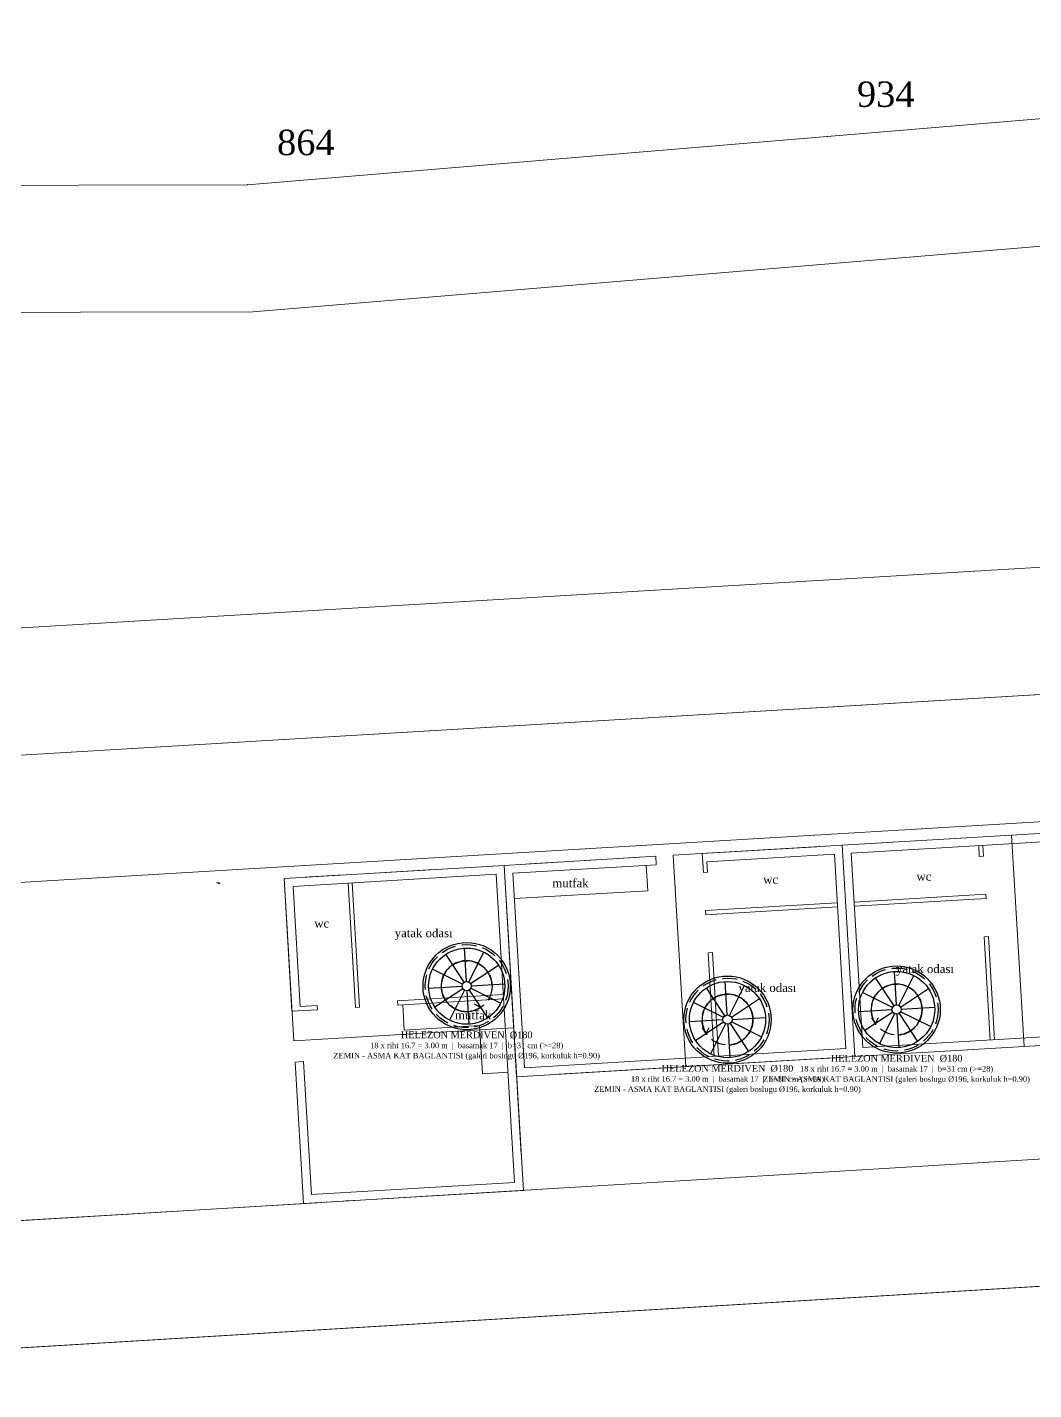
# Model space of a CAD drawing. Header units: metres. Extents: x 566281 to 566551, y 4178515 to 4178592.
# Drawn here: x 566483.9 to 566507.66, y 4178558.55 to 4178590.72 of the extents above; entities that cross this region are included whole.
import ezdxf
from ezdxf.enums import TextEntityAlignment as Align

# ---------------------------------------------------------------- set-up
doc = ezdxf.new("R2010")
doc.units = ezdxf.units.M
doc.linetypes.add('MERD_DASH', pattern=[0.5, 0.35, -0.15])
doc.layers.get('0').update_dxf_attribs({"color": 5, "lineweight": 0})
for name, color, linetype, lineweight in [('ADA_SINIR', 5, 'Continuous', 0), ('ASMAKAT', 30, 'Continuous', 0), ('BINA_115', 1, 'Continuous', 0), ('CEKME_MESAFESI', 2, 'Continuous', 0), ('DUVAR', 18, 'Continuous', 0), ('KOTA', 1, 'Continuous', 0), ('NOKTA', 7, 'Continuous', 0), ('NOKTA_NO', 8, 'Continuous', 0), ('PARSEL_BOLME', 1, 'Continuous', 0), ('PARSEL_SINIR', 3, 'Continuous', 0), ('TASLAK_DUVAR', 7, 'Continuous', 0), ('TASLAK_KAPI', 1, 'Continuous', 0), ('TASLAK_PENCERE', 3, 'Continuous', 0), ('TEZGAH', 157, 'Continuous', 0), ('YAZI', 132, 'Continuous', 0)]:
    doc.layers.add(name, color=color, linetype=linetype, lineweight=lineweight)
for name, color, linetype in [('MERDIVEN_BOSLUK', 1, 'Continuous'), ('MERDIVEN_HELEZON', 4, 'Continuous'), ('MERDIVEN_YAZI', 2, 'Continuous'), ('MERDIVEN_YON', 5, 'Continuous')]:
    doc.layers.add(name, color=color, linetype=linetype)
doc.styles.get("Standard").update_dxf_attribs({"font": 'times.ttf'})

msp = doc.modelspace()

# ---------------------------------------------------------------- linework, layer by layer
for p, q in [((566491.476, 4178570.513), (566491.65, 4178567.574)), ((566491.575, 4178570.519), (566491.75, 4178567.58)), ((566492.643, 4178567.733), (566492.649, 4178567.633)), ((566490.746, 4178567.62), (566490.752, 4178567.521))]:
    msp.add_line(p, q)
for points in [[(566495.14, 4178567.882, 0), (566492.643, 4178567.733, 0)], [(566495.146, 4178567.782, 0), (566492.649, 4178567.633, 0)], [(566490.746, 4178567.62, 0), (566490.347, 4178567.597, 0)], [(566490.424, 4178566.299, 0), (566490.224, 4178566.287, 0)]]:
    msp.add_polyline3d(points)
at = {"layer": 'ADA_SINIR'}
msp.add_polyline3d([(566448.56, 4178587.19, 0), (566462.47, 4178588.47, 0), (566473.15, 4178586.97, 0), (566489.1, 4178587, 0), (566502.79, 4178588.14, 0), (566517.43, 4178589.36, 0), (566526.71, 4178590.24, 0), (566541.99, 4178590.72, 0), (566544.13, 4178583.49, 0), (566549.08, 4178577.42, 0), (566542.44, 4178573.64, 0), (566526.94, 4178566.45, 0), (566521.31, 4178561.81, 0), (566516.94, 4178558.2, 0), (566508.47, 4178552.98, 0), (566493.09, 4178541.93, 0), (566486.28, 4178536.71, 0), (566476.3, 4178543.48, 0), (566463.8, 4178550.41, 0), (566455.39, 4178543.76, 0), (566446.28, 4178534.52, 0)], dxfattribs=at)
at = {"layer": 'ASMAKAT'}
for points in [[(566503.442, 4178566.416, 0), (566507.434, 4178566.654, 0), (566507.138, 4178571.645, 0), (566503.145, 4178571.407, 0), (566503.442, 4178566.416, 0)], [(566499.449, 4178566.179, 0), (566503.442, 4178566.416, 0), (566503.145, 4178571.407, 0), (566499.152, 4178571.17, 0), (566499.449, 4178566.179, 0)], [(566490.195, 4178566.785, 0), (566495.387, 4178567.094, 0), (566495.159, 4178570.932, 0), (566489.966, 4178570.624, 0), (566490.195, 4178566.785, 0)], [(566490.195, 4178566.785, 0), (566495.387, 4178567.094, 0), (566495.159, 4178570.932, 0), (566489.966, 4178570.624, 0), (566490.195, 4178566.785, 0)]]:
    msp.add_polyline3d(points, close=True, dxfattribs=at)
at = {"layer": 'BINA_115'}
for p, q in [((566495.159, 4178570.932), (566489.966, 4178570.624)), ((566495.615, 4178563.256), (566495.159, 4178570.932)), ((566490.423, 4178562.947), (566495.615, 4178563.256))]:
    msp.add_line(p, q, dxfattribs=at)
msp.add_polyline3d([(566499.837, 4178571.211, 0), (566503.145, 4178571.407, 0), (566503.442, 4178566.416, 0), (566495.456, 4178565.941, 0), (566495.456, 4178565.941, 0), (566495.159, 4178570.932, 0), (566498.739, 4178571.145, 0)], dxfattribs=at)
at = {"layer": 'CEKME_MESAFESI'}
for points in [[(566405.46, 4178580.039, 0), (566424.141, 4178582.117, 0), (566434.228, 4178583.787, 0), (566448.74, 4178584.194, 0), (566462.398, 4178585.451, 0), (566472.943, 4178583.97, 0), (566489.228, 4178584, 0), (566502.828, 4178585.133, 0), (566517.699, 4178586.372, 0), (566526.9, 4178587.244, 0), (566539.77, 4178587.649, 0), (566541.424, 4178582.061, 0), (566543.051, 4178580.067, 0), (566410.996, 4178572.213, 0), (566408.07, 4178575.151, 0), (566403.702, 4178579.941, 0), (566405.46, 4178580.039, 0)], [(566423.513, 4178558.906, 0), (566420.175, 4178562.975, 0), (566416.635, 4178566.538, 0), (566529.75, 4178573.265, 0), (566524.255, 4178570.716, 0), (566516.762, 4178564.541, 0), (566423.513, 4178558.906, 0)]]:
    msp.add_polyline3d(points, close=True, dxfattribs=at)
at = {"layer": 'DUVAR'}
for p, q in [((566499.837, 4178571.211), (566499.864, 4178570.762)), ((566506.364, 4178571.398), (566506.379, 4178571.144)), ((566506.464, 4178571.404), (566506.479, 4178571.149)), ((566498.516, 4178570.932), (566498.551, 4178570.333)), ((566498.739, 4178571.145), (566498.751, 4178570.946)), ((566499.849, 4178571.011), (566499.864, 4178570.762)), ((566499.949, 4178571.017), (566499.964, 4178570.768)), ((566506.479, 4178571.149), (566506.379, 4178571.144)), ((566499.864, 4178570.762), (566499.964, 4178570.768)), ((566495.406, 4178570.146), (566498.551, 4178570.333)), ((566506.532, 4178570.251), (566503.425, 4178570.066)), ((566506.532, 4178570.251), (566506.538, 4178570.151)), ((566499.918, 4178569.864), (566503.025, 4178570.048)), ((566499.924, 4178569.764), (566503.031, 4178569.949)), ((566506.538, 4178570.151), (566503.431, 4178569.966)), ((566499.918, 4178569.864), (566499.924, 4178569.764)), ((566506.592, 4178569.253), (566506.492, 4178569.247)), ((566506.492, 4178569.247), (566506.637, 4178566.807)), ((566506.592, 4178569.253), (566506.737, 4178566.813)), ((566499.977, 4178568.865), (566500.077, 4178568.871)), ((566499.977, 4178568.865), (566500.122, 4178566.419)), ((566500.077, 4178568.871), (566500.222, 4178566.425)), ((566490.153, 4178567.485), (566490.752, 4178567.521)), ((566491.65, 4178567.574), (566491.75, 4178567.58)), ((566491.65, 4178567.574), (566491.75, 4178567.58))]:
    msp.add_line(p, q, dxfattribs=at)
at = {"layer": 'KOTA'}
for p, q in [((566488.367, 4178570.515), (566488.442, 4178570.515)), ((566488.442, 4178570.504), (566488.408, 4178570.504)), ((566488.442, 4178570.515), (566488.442, 4178570.504))]:
    msp.add_line(p, q, dxfattribs=at)
at = {"layer": 'MERDIVEN_BOSLUK'}
for centre in [(566494.277, 4178568.08), (566500.434, 4178567.289), (566504.427, 4178567.527)]:
    msp.add_circle(centre, 1.03, dxfattribs=at)
at = {"layer": 'MERDIVEN_BOSLUK', "linetype": 'MERD_DASH'}
for centre in [(566494.277, 4178568.08), (566504.427, 4178567.527), (566500.434, 4178567.289)]:
    msp.add_circle(centre, 0.98, dxfattribs=at)
at = {"layer": 'MERDIVEN_HELEZON'}
for p, q in [((566494.27, 4178568.19), (566494.223, 4178568.978)), ((566494.216, 4178568.172), (566493.781, 4178568.831)), ((566494.326, 4178568.178), (566494.68, 4178568.885)), ((566494.178, 4178568.129), (566493.472, 4178568.483)), ((566494.369, 4178568.141), (566495.028, 4178568.575)), ((566504.421, 4178567.636), (566504.374, 4178568.425)), ((566504.477, 4178567.625), (566504.83, 4178568.331)), ((566494.167, 4178568.073), (566493.378, 4178568.027)), ((566494.185, 4178568.019), (566493.525, 4178567.585)), ((566494.227, 4178567.982), (566493.874, 4178567.275)), ((566494.337, 4178567.988), (566494.772, 4178567.329)), ((566494.375, 4178568.031), (566495.081, 4178567.677)), ((566494.386, 4178568.087), (566495.175, 4178568.133)), ((566494.386, 4178568.087), (566495.175, 4178568.133)), ((566500.374, 4178567.381), (566499.939, 4178568.041)), ((566500.428, 4178567.399), (566500.381, 4178568.188)), ((566500.484, 4178567.388), (566500.837, 4178568.094)), ((566504.367, 4178567.618), (566503.932, 4178568.278)), ((566504.519, 4178567.587), (566505.179, 4178568.022)), ((566494.283, 4178567.97), (566494.33, 4178567.182)), ((566500.336, 4178567.338), (566499.63, 4178567.692)), ((566500.526, 4178567.35), (566501.186, 4178567.785)), ((566504.329, 4178567.576), (566503.623, 4178567.93)), ((566500.544, 4178567.296), (566501.333, 4178567.343)), ((566504.318, 4178567.52), (566503.529, 4178567.473)), ((566504.336, 4178567.466), (566503.676, 4178567.031)), ((566504.378, 4178567.428), (566504.024, 4178566.722)), ((566504.434, 4178567.417), (566504.481, 4178566.628)), ((566504.434, 4178567.417), (566504.481, 4178566.628)), ((566504.488, 4178567.435), (566504.923, 4178566.775)), ((566504.526, 4178567.477), (566505.232, 4178567.124)), ((566504.537, 4178567.533), (566505.326, 4178567.58)), ((566500.325, 4178567.283), (566499.536, 4178567.236)), ((566500.343, 4178567.229), (566499.683, 4178566.794)), ((566500.385, 4178567.191), (566500.031, 4178566.484)), ((566500.441, 4178567.179), (566500.488, 4178566.391)), ((566500.441, 4178567.179), (566500.488, 4178566.391)), ((566500.495, 4178567.197), (566500.93, 4178566.538)), ((566500.533, 4178567.24), (566501.239, 4178566.886))]:
    msp.add_line(p, q, dxfattribs=at)
for centre, radius in [((566494.277, 4178568.08), 0.9), ((566504.427, 4178567.527), 0.9), ((566494.277, 4178568.08), 0.11), ((566500.434, 4178567.289), 0.9), ((566500.434, 4178567.289), 0.11), ((566504.427, 4178567.527), 0.11)]:
    msp.add_circle(centre, radius, dxfattribs=at)
at = {"layer": 'MERDIVEN_HELEZON', "linetype": 'MERD_DASH'}
for centre in [(566494.277, 4178568.08), (566504.427, 4178567.527), (566500.434, 4178567.289)]:
    msp.add_circle(centre, 0.6, dxfattribs=at)
at = {"layer": 'MERDIVEN_YON'}
for p, q in [((566494.607, 4178567.579), (566494.463, 4178567.651)), ((566494.607, 4178567.579), (566494.472, 4178567.491)), ((566503.926, 4178567.196), (566503.998, 4178567.341)), ((566499.933, 4178566.959), (566499.845, 4178567.094)), ((566499.933, 4178566.959), (566500.005, 4178567.103)), ((566503.926, 4178567.196), (566503.838, 4178567.331))]:
    msp.add_line(p, q, dxfattribs=at)
for points in [[(566494.876, 4178568.116), (566494.874, 4178568.142), (566494.87, 4178568.168), (566494.866, 4178568.194), (566494.86, 4178568.219), (566494.854, 4178568.244), (566494.846, 4178568.269), (566494.837, 4178568.294), (566494.827, 4178568.318), (566494.816, 4178568.342), (566494.804, 4178568.365), (566494.792, 4178568.388), (566494.778, 4178568.41), (566494.763, 4178568.432), (566494.747, 4178568.453), (566494.73, 4178568.473), (566494.713, 4178568.492), (566494.694, 4178568.511), (566494.675, 4178568.529), (566494.655, 4178568.546), (566494.634, 4178568.562), (566494.613, 4178568.577), (566494.591, 4178568.591), (566494.568, 4178568.604), (566494.545, 4178568.617), (566494.522, 4178568.628), (566494.498, 4178568.638), (566494.473, 4178568.647), (566494.448, 4178568.655), (566494.423, 4178568.662), (566494.397, 4178568.668), (566494.372, 4178568.672), (566494.346, 4178568.676), (566494.32, 4178568.678), (566494.293, 4178568.68), (566494.267, 4178568.68), (566494.241, 4178568.679), (566494.215, 4178568.677), (566494.189, 4178568.674), (566494.163, 4178568.669), (566494.138, 4178568.664), (566494.112, 4178568.657), (566494.087, 4178568.649), (566494.063, 4178568.641), (566494.038, 4178568.631), (566494.015, 4178568.62), (566493.991, 4178568.608), (566493.969, 4178568.595), (566493.946, 4178568.581), (566493.925, 4178568.566), (566493.904, 4178568.55), (566493.884, 4178568.534), (566493.864, 4178568.516), (566493.846, 4178568.498), (566493.828, 4178568.478), (566493.811, 4178568.458), (566493.795, 4178568.438), (566493.78, 4178568.416), (566493.766, 4178568.394), (566493.752, 4178568.372), (566493.74, 4178568.349), (566493.729, 4178568.325), (566493.719, 4178568.301), (566493.71, 4178568.276), (566493.702, 4178568.251), (566493.695, 4178568.226), (566493.689, 4178568.201), (566493.684, 4178568.175), (566493.681, 4178568.149), (566493.678, 4178568.123), (566493.677, 4178568.097), (566493.677, 4178568.071), (566493.678, 4178568.044), (566493.68, 4178568.018), (566493.683, 4178567.992), (566493.688, 4178567.967), (566493.693, 4178567.941), (566493.7, 4178567.916), (566493.707, 4178567.891), (566493.716, 4178567.866), (566493.726, 4178567.842), (566493.737, 4178567.818), (566493.749, 4178567.795), (566493.762, 4178567.772), (566493.776, 4178567.75), (566493.791, 4178567.728), (566493.807, 4178567.707), (566493.823, 4178567.687), (566493.841, 4178567.668), (566493.859, 4178567.649), (566493.878, 4178567.631), (566493.898, 4178567.614), (566493.919, 4178567.598), (566493.94, 4178567.583), (566493.962, 4178567.569), (566493.985, 4178567.556), (566494.008, 4178567.544), (566494.032, 4178567.532), (566494.056, 4178567.522), (566494.08, 4178567.513), (566494.105, 4178567.505), (566494.131, 4178567.498), (566494.156, 4178567.492), (566494.182, 4178567.488), (566494.208, 4178567.484), (566494.234, 4178567.482), (566494.26, 4178567.48), (566494.286, 4178567.48), (566494.312, 4178567.481), (566494.338, 4178567.483), (566494.364, 4178567.486), (566494.39, 4178567.491), (566494.416, 4178567.496), (566494.441, 4178567.503), (566494.466, 4178567.511), (566494.491, 4178567.52), (566494.515, 4178567.529), (566494.539, 4178567.54), (566494.562, 4178567.552), (566494.585, 4178567.565), (566494.607, 4178567.579)], [(566504.463, 4178566.928), (566504.489, 4178566.93), (566504.515, 4178566.933), (566504.541, 4178566.937), (566504.566, 4178566.943), (566504.592, 4178566.95), (566504.617, 4178566.957), (566504.641, 4178566.966), (566504.666, 4178566.976), (566504.689, 4178566.987), (566504.713, 4178566.999), (566504.736, 4178567.012), (566504.758, 4178567.026), (566504.779, 4178567.041), (566504.8, 4178567.056), (566504.82, 4178567.073), (566504.84, 4178567.091), (566504.858, 4178567.109), (566504.876, 4178567.128), (566504.893, 4178567.148), (566504.909, 4178567.169), (566504.924, 4178567.19), (566504.938, 4178567.212), (566504.952, 4178567.235), (566504.964, 4178567.258), (566504.975, 4178567.282), (566504.985, 4178567.306), (566504.994, 4178567.33), (566505.002, 4178567.355), (566505.009, 4178567.381), (566505.015, 4178567.406), (566505.02, 4178567.432), (566505.023, 4178567.458), (566505.026, 4178567.484), (566505.027, 4178567.51), (566505.027, 4178567.536), (566505.026, 4178567.562), (566505.024, 4178567.588), (566505.021, 4178567.614), (566505.017, 4178567.64), (566505.011, 4178567.666), (566505.004, 4178567.691), (566504.997, 4178567.716), (566504.988, 4178567.741), (566504.978, 4178567.765), (566504.967, 4178567.789), (566504.955, 4178567.812), (566504.942, 4178567.835), (566504.928, 4178567.857), (566504.913, 4178567.879), (566504.898, 4178567.899), (566504.881, 4178567.92), (566504.863, 4178567.939), (566504.845, 4178567.958), (566504.826, 4178567.975), (566504.806, 4178567.992), (566504.785, 4178568.008), (566504.764, 4178568.024), (566504.742, 4178568.038), (566504.719, 4178568.051), (566504.696, 4178568.063), (566504.672, 4178568.074), (566504.648, 4178568.085), (566504.624, 4178568.094), (566504.599, 4178568.102), (566504.574, 4178568.109), (566504.548, 4178568.114), (566504.522, 4178568.119), (566504.496, 4178568.123), (566504.47, 4178568.125), (566504.444, 4178568.126), (566504.418, 4178568.127), (566504.392, 4178568.126), (566504.366, 4178568.123), (566504.34, 4178568.12), (566504.314, 4178568.116), (566504.288, 4178568.11), (566504.263, 4178568.104), (566504.238, 4178568.096), (566504.213, 4178568.087), (566504.189, 4178568.077), (566504.165, 4178568.066), (566504.142, 4178568.054), (566504.119, 4178568.041), (566504.097, 4178568.028), (566504.076, 4178568.013), (566504.055, 4178567.997), (566504.034, 4178567.98), (566504.015, 4178567.963), (566503.996, 4178567.944), (566503.979, 4178567.925), (566503.962, 4178567.905), (566503.946, 4178567.884), (566503.931, 4178567.863), (566503.916, 4178567.841), (566503.903, 4178567.818), (566503.891, 4178567.795), (566503.88, 4178567.772), (566503.869, 4178567.747), (566503.86, 4178567.723), (566503.852, 4178567.698), (566503.845, 4178567.673), (566503.84, 4178567.647), (566503.835, 4178567.622), (566503.831, 4178567.596), (566503.829, 4178567.57), (566503.828, 4178567.543), (566503.827, 4178567.517), (566503.828, 4178567.491), (566503.831, 4178567.465), (566503.834, 4178567.439), (566503.838, 4178567.413), (566503.844, 4178567.388), (566503.85, 4178567.362), (566503.858, 4178567.337), (566503.867, 4178567.313), (566503.877, 4178567.288), (566503.888, 4178567.265), (566503.9, 4178567.241), (566503.913, 4178567.218), (566503.926, 4178567.196)], [(566500.47, 4178566.69), (566500.496, 4178566.692), (566500.522, 4178566.696), (566500.548, 4178566.7), (566500.573, 4178566.706), (566500.599, 4178566.712), (566500.624, 4178566.72), (566500.648, 4178566.729), (566500.673, 4178566.739), (566500.696, 4178566.749), (566500.72, 4178566.761), (566500.742, 4178566.774), (566500.765, 4178566.788), (566500.786, 4178566.803), (566500.807, 4178566.819), (566500.827, 4178566.836), (566500.847, 4178566.853), (566500.865, 4178566.872), (566500.883, 4178566.891), (566500.9, 4178566.911), (566500.916, 4178566.931), (566500.931, 4178566.953), (566500.945, 4178566.975), (566500.959, 4178566.997), (566500.971, 4178567.021), (566500.982, 4178567.044), (566500.992, 4178567.068), (566501.001, 4178567.093), (566501.009, 4178567.118), (566501.016, 4178567.143), (566501.022, 4178567.169), (566501.027, 4178567.194), (566501.03, 4178567.22), (566501.033, 4178567.246), (566501.034, 4178567.272), (566501.034, 4178567.299), (566501.033, 4178567.325), (566501.031, 4178567.351), (566501.028, 4178567.377), (566501.024, 4178567.403), (566501.018, 4178567.428), (566501.011, 4178567.454), (566501.004, 4178567.479), (566500.995, 4178567.503), (566500.985, 4178567.528), (566500.974, 4178567.551), (566500.962, 4178567.575), (566500.949, 4178567.597), (566500.935, 4178567.62), (566500.92, 4178567.641), (566500.905, 4178567.662), (566500.888, 4178567.682), (566500.87, 4178567.701), (566500.852, 4178567.72), (566500.833, 4178567.738), (566500.813, 4178567.755), (566500.792, 4178567.771), (566500.771, 4178567.786), (566500.749, 4178567.8), (566500.726, 4178567.813), (566500.703, 4178567.826), (566500.679, 4178567.837), (566500.655, 4178567.847), (566500.631, 4178567.856), (566500.606, 4178567.864), (566500.58, 4178567.871), (566500.555, 4178567.877), (566500.529, 4178567.882), (566500.503, 4178567.885), (566500.477, 4178567.888), (566500.451, 4178567.889), (566500.425, 4178567.889), (566500.399, 4178567.888), (566500.373, 4178567.886), (566500.347, 4178567.883), (566500.321, 4178567.878), (566500.295, 4178567.873), (566500.27, 4178567.866), (566500.245, 4178567.858), (566500.22, 4178567.85), (566500.196, 4178567.84), (566500.172, 4178567.829), (566500.149, 4178567.817), (566500.126, 4178567.804), (566500.104, 4178567.79), (566500.082, 4178567.775), (566500.062, 4178567.759), (566500.041, 4178567.743), (566500.022, 4178567.725), (566500.003, 4178567.707), (566499.986, 4178567.688), (566499.969, 4178567.668), (566499.953, 4178567.647), (566499.937, 4178567.626), (566499.923, 4178567.604), (566499.91, 4178567.581), (566499.898, 4178567.558), (566499.887, 4178567.534), (566499.876, 4178567.51), (566499.867, 4178567.485), (566499.859, 4178567.461), (566499.852, 4178567.435), (566499.847, 4178567.41), (566499.842, 4178567.384), (566499.838, 4178567.358), (566499.836, 4178567.332), (566499.835, 4178567.306), (566499.834, 4178567.28), (566499.835, 4178567.254), (566499.838, 4178567.227), (566499.841, 4178567.201), (566499.845, 4178567.176), (566499.851, 4178567.15), (566499.857, 4178567.125), (566499.865, 4178567.1), (566499.874, 4178567.075), (566499.884, 4178567.051), (566499.895, 4178567.027), (566499.907, 4178567.004), (566499.92, 4178566.981), (566499.933, 4178566.959)]]:
    msp.add_lwpolyline(points, dxfattribs=at)
at = {"layer": 'NOKTA'}
for p in [(566502.79, 4178588.14), (566489.1, 4178587)]:
    msp.add_point(p, dxfattribs=at)
at = {"layer": 'PARSEL_BOLME'}
for p, q in [((566407.16, 4178568.98), (566549.08, 4178577.42)), ((566419.7, 4178555.67), (566521.31, 4178561.81))]:
    msp.add_line(p, q, dxfattribs=at)
at = {"layer": 'PARSEL_SINIR'}
for points in [[(566396.58, 4178580.33, 0), (566400.39, 4178582.76, 0), (566405.21, 4178583.03, 0), (566423.73, 4178585.09, 0), (566433.94, 4178586.78, 0), (566448.56, 4178587.19, 0), (566462.47, 4178588.47, 0), (566473.15, 4178586.97, 0), (566489.1, 4178587, 0), (566502.79, 4178588.14, 0), (566517.43, 4178589.36, 0), (566526.71, 4178590.24, 0), (566541.99, 4178590.72, 0), (566544.13, 4178583.49, 0), (566549.08, 4178577.42, 0), (566407.16, 4178568.98, 0), (566404.45, 4178571.7, 0), (566396.58, 4178580.33, 0)], [(566407.16, 4178568.98, 0), (566549.08, 4178577.42, 0), (566542.44, 4178573.64, 0), (566526.94, 4178566.45, 0), (566521.31, 4178561.81, 0), (566419.7, 4178555.67, 0), (566416.46, 4178559.62, 0), (566407.16, 4178568.98, 0)], [(566419.7, 4178555.67, 0), (566521.31, 4178561.81, 0), (566516.94, 4178558.2, 0), (566508.47, 4178552.98, 0), (566493.09, 4178541.93, 0), (566486.28, 4178536.71, 0), (566476.3, 4178543.48, 0), (566463.8, 4178550.41, 0), (566455.39, 4178543.76, 0), (566446.28, 4178534.52, 0), (566439.05, 4178526.23, 0), (566435.89, 4178520.41, 0), (566432.46, 4178537.17, 0), (566428.54, 4178544.88, 0), (566419.7, 4178555.67, 0)]]:
    msp.add_polyline3d(points, close=True, dxfattribs=at)
at = {"layer": 'TASLAK_DUVAR'}
for points in [[(566503.442, 4178566.416, 0), (566511.427, 4178566.891, 0), (566511.131, 4178571.882, 0), (566503.145, 4178571.407, 0), (566503.442, 4178566.416, 0)], [(566503.629, 4178566.628, 0), (566511.216, 4178567.079, 0), (566510.943, 4178571.671, 0), (566503.356, 4178571.22, 0), (566503.629, 4178566.628, 0)]]:
    msp.add_polyline3d(points, close=True, dxfattribs=at)
for points in [[(566499.837, 4178571.211, 0), (566503.144, 4178571.407, 0), (566503.441, 4178566.416, 0), (566495.456, 4178565.941, 0), (566495.456, 4178565.941, 0), (566495.159, 4178570.932, 0), (566498.739, 4178571.145, 0)], [(566490.224, 4178566.287, 0), (566490.423, 4178562.947, 0), (566490.423, 4178562.947, 0), (566495.615, 4178563.256, 0), (566495.159, 4178570.932, 0), (566489.966, 4178570.624, 0), (566490.153, 4178567.485, 0)], [(566499.949, 4178571.017, 0), (566502.957, 4178571.196, 0), (566503.23, 4178566.604, 0), (566495.643, 4178566.153, 0), (566495.643, 4178566.153, 0), (566495.37, 4178570.745, 0), (566498.751, 4178570.946, 0)], [(566490.424, 4178566.299, 0), (566490.61, 4178563.159, 0), (566490.61, 4178563.159, 0), (566495.404, 4178563.444, 0), (566494.971, 4178570.721, 0), (566490.178, 4178570.436, 0), (566490.347, 4178567.597, 0)]]:
    msp.add_polyline3d(points, dxfattribs=at)
at = {"layer": 'TASLAK_KAPI'}
for p, q in [((566495.658, 4178570.962), (566496.556, 4178571.015)), ((566490.466, 4178570.653), (566491.364, 4178570.707))]:
    msp.add_line(p, q, dxfattribs=at)
at = {"layer": 'TASLAK_PENCERE'}
for p, q in [((566499.837, 4178571.211), (566502.545, 4178571.372)), ((566495.758, 4178570.968), (566496.406, 4178571.007)), ((566497.055, 4178571.045), (566498.253, 4178571.116)), ((566490.565, 4178570.659), (566491.264, 4178570.701)), ((566491.963, 4178570.742), (566493.512, 4178570.834)), ((566495.565, 4178564.104), (566495.316, 4178568.287)), ((566503.382, 4178567.414), (566503.35, 4178567.963)), ((566495.396, 4178566.939), (566495.364, 4178567.488)), ((566501.046, 4178566.274), (566502.842, 4178566.38)), ((566496.454, 4178566.001), (566500.646, 4178566.25)), ((566492.171, 4178563.051), (566493.968, 4178563.158)), ((566491.421, 4178563.007), (566491.772, 4178563.027))]:
    msp.add_line(p, q, dxfattribs=at)
at = {"layer": 'TEZGAH'}
for p, q in [((566492.766, 4178567.64), (566492.802, 4178567.041)), ((566494.65, 4178566.013), (566494.583, 4178567.147)), ((566494.65, 4178566.013), (566495.249, 4178566.049))]:
    msp.add_line(p, q, dxfattribs=at)
msp.add_polyline3d([(566494.583, 4178567.147, 0), (566492.802, 4178567.041, 0)], dxfattribs=at)
at = {"layer": 'YAZI'}
msp.add_line((566490.758, 4178562.967), (566482.739, 4178562.485), dxfattribs=at)

# ---------------------------------------------------------------- texts
for s, p in [('wc', (566490.679, 4178569.463)), ('yatak odası', (566492.577, 4178569.235))]:
    msp.add_text(s, height=0.2).set_placement(p)
at = {"layer": 'MERDIVEN_YAZI'}
for s, height, p in [('HELEZON MERDIVEN  Ø180', 0.16, (566494.277, 4178566.93)), ('18 x riht 16.7 = 3.00 m  |  basamak 17  |  b=31 cm (>=28)', 0.13, (566494.277, 4178566.68)), ('ZEMIN - ASMA KAT BAGLANTISI (galeri boslugu Ø196, korkuluk h=0.90)', 0.13, (566494.277, 4178566.44)), ('HELEZON MERDIVEN  Ø180', 0.16, (566504.427, 4178566.377)), ('HELEZON MERDIVEN  Ø180', 0.16, (566500.434, 4178566.139)), ('18 x riht 16.7 = 3.00 m  |  basamak 17  |  b=31 cm (>=28)', 0.13, (566504.427, 4178566.127)), ('18 x riht 16.7 = 3.00 m  |  basamak 17  |  b=31 cm (>=28)', 0.13, (566500.434, 4178565.889)), ('ZEMIN - ASMA KAT BAGLANTISI (galeri boslugu Ø196, korkuluk h=0.90)', 0.13, (566504.427, 4178565.887)), ('ZEMIN - ASMA KAT BAGLANTISI (galeri boslugu Ø196, korkuluk h=0.90)', 0.13, (566500.434, 4178565.649))]:
    msp.add_text(s, height=height, dxfattribs=at).set_placement(p, align=Align.MIDDLE_CENTER)
at = {"layer": 'NOKTA_NO'}
for s, p in [('934', (566503.49, 4178588.84)), ('864', (566489.8, 4178587.7))]:
    msp.add_text(s, height=0.6, dxfattribs=at).set_placement(p)
at = {"layer": 'YAZI'}
for s, p in [('mutfak', (566496.3, 4178570.412)), ('wc', (566501.276, 4178570.499)), ('wc', (566504.896, 4178570.571)), ('yatak odası', (566504.413, 4178568.388)), ('yatak odası', (566500.693, 4178567.942)), ('mutfak', (566494.001, 4178567.295))]:
    msp.add_text(s, height=0.2, dxfattribs=at).set_placement(p)

doc.saveas('drawing.dxf')
